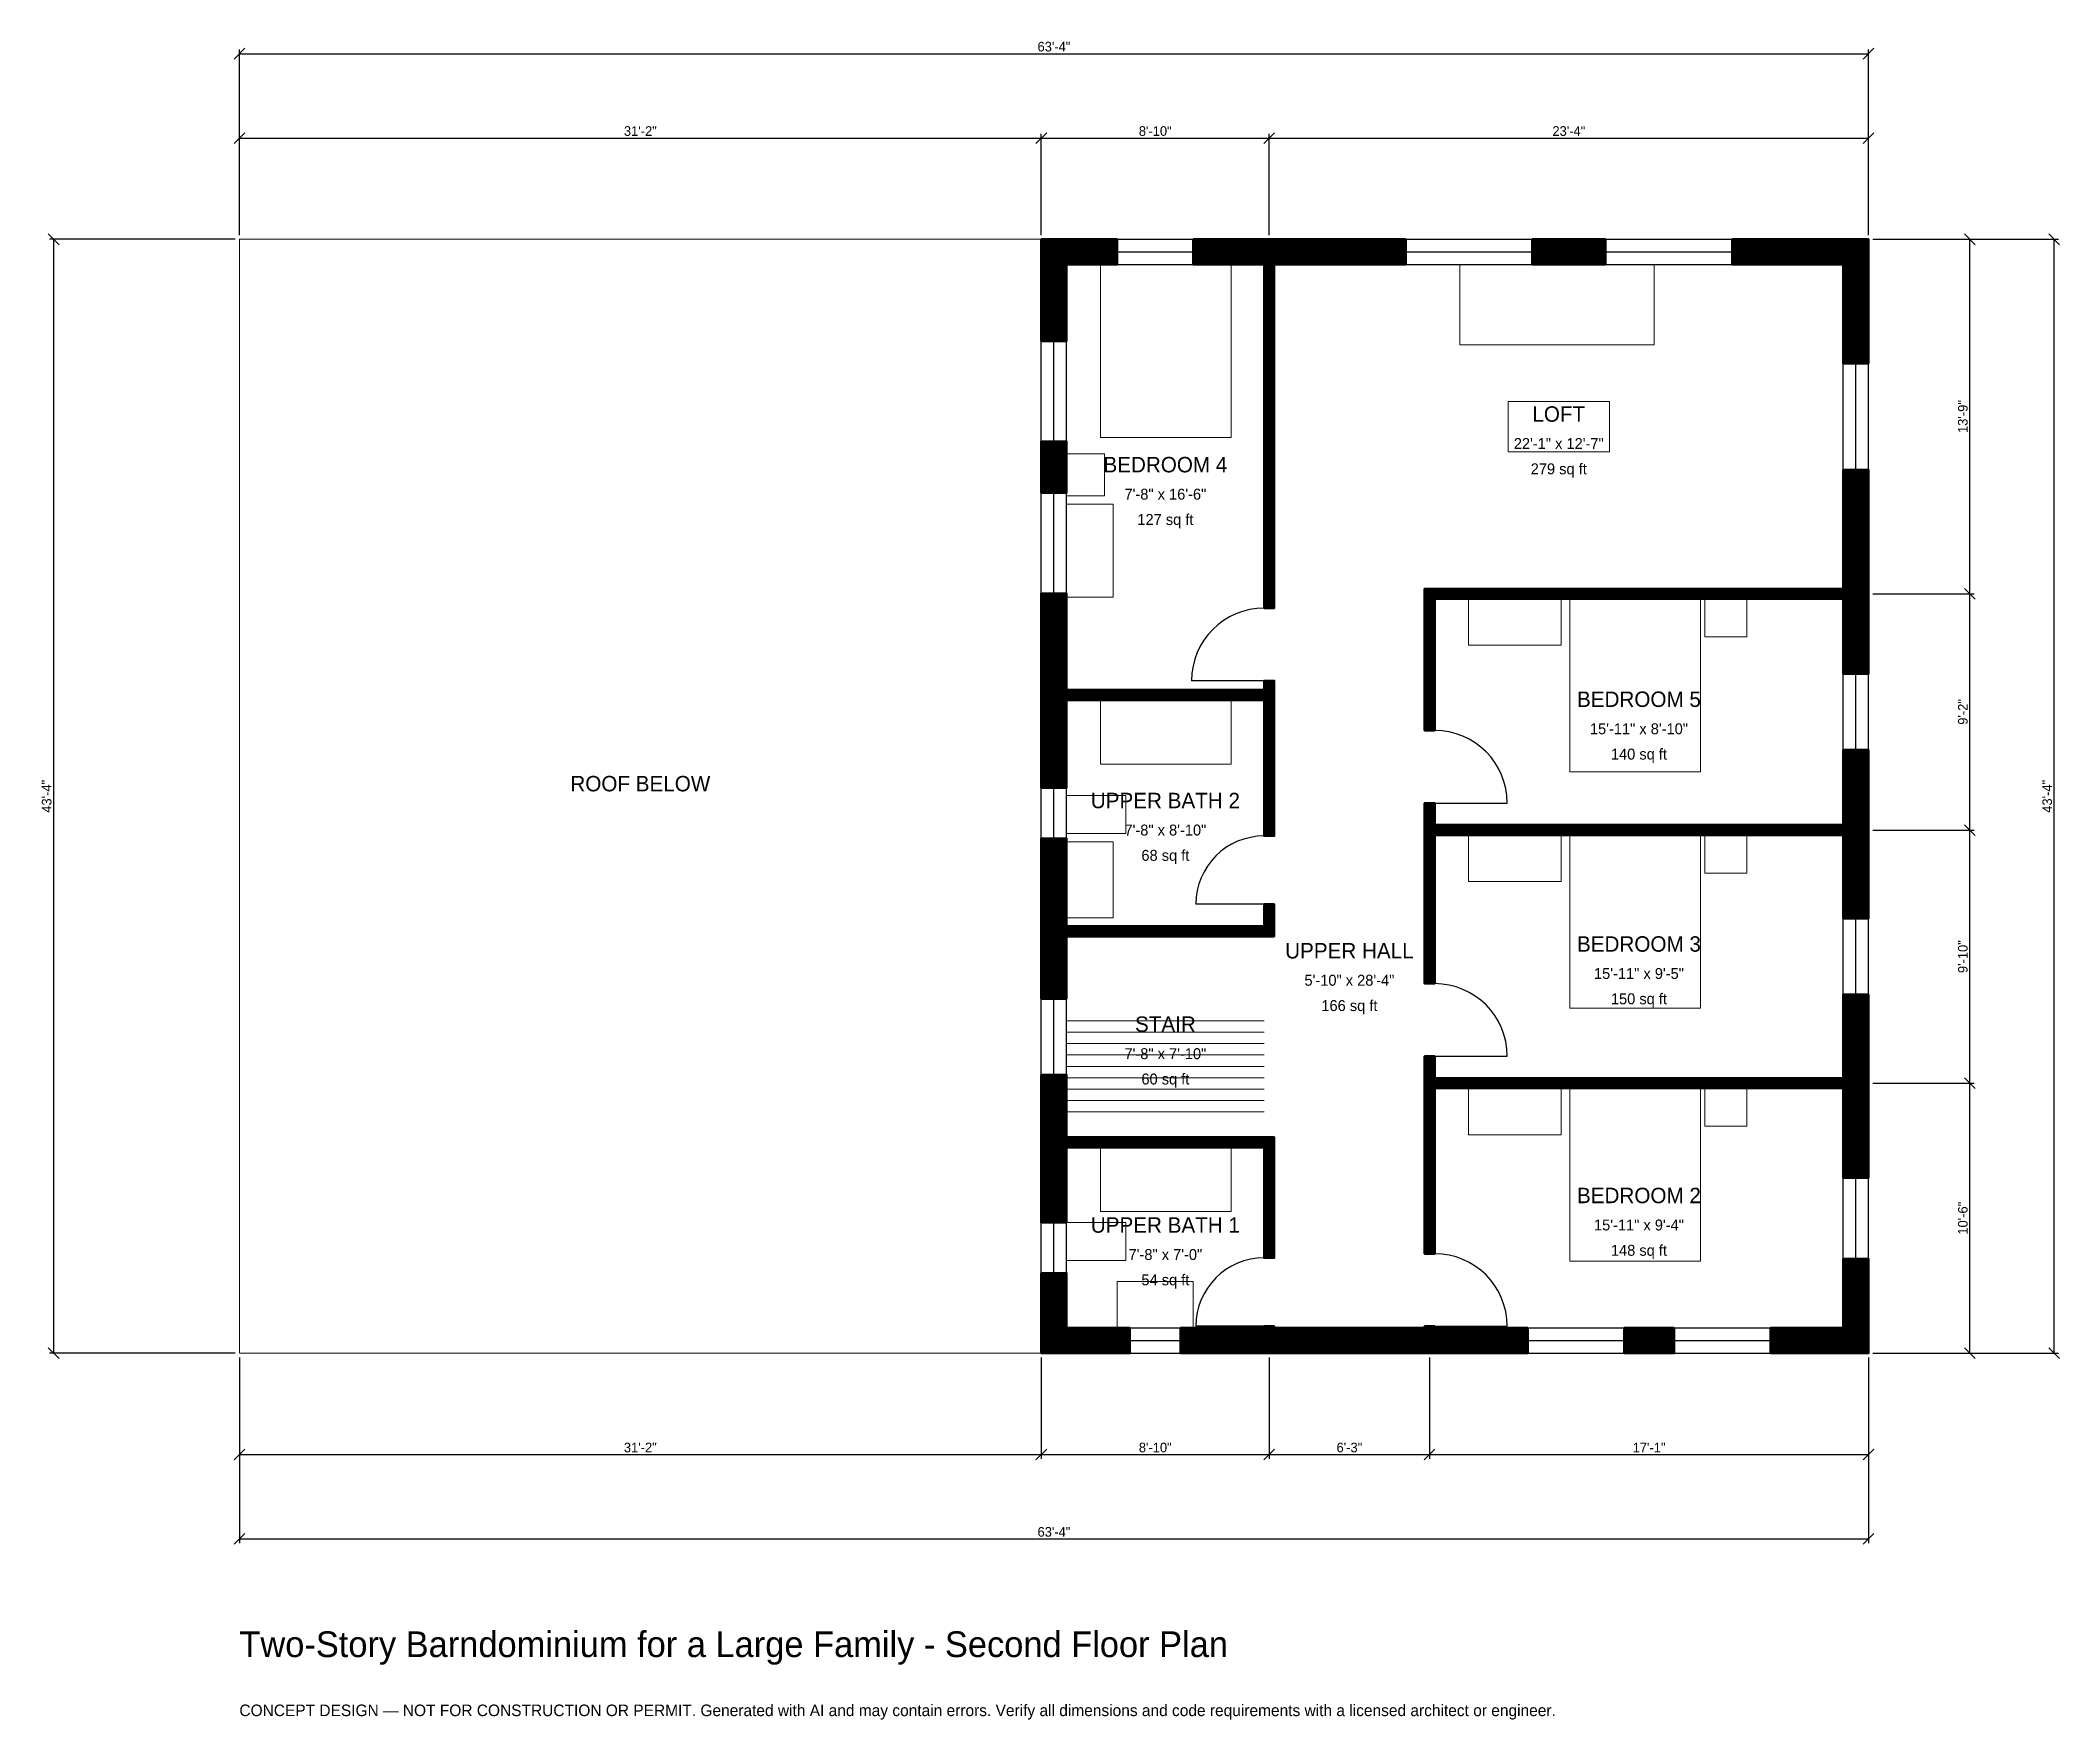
# Model space of a CAD drawing. Header units: inches. Extents: x -93 to 849, y -171 to 613.
import ezdxf
from ezdxf.enums import TextEntityAlignment as Align

# ---------------------------------------------------------------- set-up
doc = ezdxf.new("R2010")
doc.units = ezdxf.units.IN
doc.header["$MEASUREMENT"] = 0
doc.linetypes.add('DASHED', pattern=[0.6, 0.5, -0.1])
for name, color, linetype, lineweight in [('A-ANNO-DIMS', 1, 'Continuous', 13), ('A-ANNO-TEXT', 7, 'Continuous', 18), ('A-AREA-IDEN', 7, 'Continuous', 18), ('A-DOOR', 2, 'Continuous', 25), ('A-FLOR-FIXT', 9, 'Continuous', 13), ('A-FLOR-STRS', 3, 'Continuous', 18), ('A-FURN', 9, 'Continuous', 13), ('A-GLAZ', 4, 'Continuous', 25), ('A-SITE-PAVE', 8, 'Continuous', 13), ('A-WALL', 7, 'Continuous', 50), ('A-WALL-PATT', 8, 'Continuous', 13)]:
    doc.layers.add(name, color=color, linetype=linetype, lineweight=lineweight)
doc.dimstyles.new('PLAN', dxfattribs={"dimtxt": 4.5, "dimasz": 3, "dimexe": 2, "dimexo": 2, "dimgap": 1, "dimtad": 1, "dimdec": 0, "dimlunit": 4, "dimtsz": 2.5, "dimcen": 2.5, "dimclrd": 1, "dimclre": 1, "dimazin": 3, "dimtfac": 1, "dimtmove": 0, "dimatfit": 3})

msp = doc.modelspace()

# ---------------------------------------------------------------- hatches: boundary and pattern name
at = {"layer": 'A-WALL-PATT'}
h = msp.add_hatch(dxfattribs=at)
h.set_pattern_fill('ANSI31', color=8, scale=0.8)
h.paths.add_polyline_path([(474.4094, 0), (438.9764, 0), (438.9764, 11.811), (474.4094, 11.811), (477.9528, 11.811), (477.9528, 12.5984), (482.6772, 12.5984), (482.6772, 11.811), (486.2205, 11.811), (549.2126, 11.811), (552.7559, 11.811), (552.7559, 12.5984), (557.4803, 12.5984), (557.4803, 11.811), (561.0236, 11.811), (600.9186, 11.811), (600.9186, 0), (561.0236, 0), (557.4803, 0), (557.4803, 0), (552.7559, 0), (552.7559, 0), (549.2126, 0), (486.2205, 0), (482.6772, 0), (482.6772, 0), (477.9528, 0), (477.9528, 0), (474.4094, 0)])
h.paths.add_polyline_path([(385.8268, 0), (385.8268, 0), (374.0157, 0), (374.0157, 0), (374.0157, 0), (374.0157, 11.811), (374.0157, 11.811), (374.0157, 37.4016), (385.8268, 37.4016), (385.8268, 11.811), (415.3543, 11.811), (415.3543, 0), (385.8268, 0)])
h.paths.add_polyline_path([(374.0157, 92.5197), (374.0157, 96.063), (374.0157, 96.063), (374.0157, 100.7874), (374.0157, 100.7874), (374.0157, 104.3307), (374.0157, 129.9213), (385.8268, 129.9213), (385.8268, 104.3307), (385.8268, 100.7874), (477.9528, 100.7874), (482.6772, 100.7874), (482.6772, 96.063), (482.6772, 44.4882), (477.9528, 44.4882), (477.9528, 96.063), (385.8268, 96.063), (385.8268, 92.5197), (385.8268, 61.0236), (374.0157, 61.0236), (374.0157, 92.5197)])
h.paths.add_polyline_path([(374.0157, 190.9449), (374.0157, 194.4882), (374.0157, 194.4882), (374.0157, 199.2126), (374.0157, 199.2126), (374.0157, 202.7559), (374.0157, 240.1575), (385.8268, 240.1575), (385.8268, 202.7559), (385.8268, 199.2126), (477.9528, 199.2126), (477.9528, 209.4488), (482.6772, 209.4488), (482.6772, 199.2126), (482.6772, 194.4882), (477.9528, 194.4882), (385.8268, 194.4882), (385.8268, 190.9449), (385.8268, 165.3543), (374.0157, 165.3543), (374.0157, 190.9449)])
h.paths.add_polyline_path([(374.0157, 301.1811), (374.0157, 304.7244), (374.0157, 304.7244), (374.0157, 309.4488), (374.0157, 309.4488), (374.0157, 312.9921), (374.0157, 354.5276), (385.8268, 354.5276), (385.8268, 312.9921), (385.8268, 309.4488), (477.9528, 309.4488), (477.9528, 313.7795), (482.6772, 313.7795), (482.6772, 309.4488), (482.6772, 304.7244), (482.6772, 241.3386), (477.9528, 241.3386), (477.9528, 304.7244), (385.8268, 304.7244), (385.8268, 301.1811), (385.8268, 263.7795), (374.0157, 263.7795), (374.0157, 301.1811)])
h.paths.add_polyline_path([(374.0157, 425.3937), (385.8268, 425.3937), (385.8268, 401.378), (374.0157, 401.378), (374.0157, 425.3937)])
h.paths.add_polyline_path([(374.0157, 507.874), (374.0157, 507.874), (374.0157, 519.685), (374.0157, 519.685), (374.0157, 519.6851), (385.8268, 519.6851), (385.8268, 519.685), (409.4488, 519.685), (409.4488, 507.874), (385.8268, 507.874), (385.8268, 472.2441), (374.0157, 472.2441), (374.0157, 507.874)])
h.paths.add_polyline_path([(474.4094, 519.685), (477.9528, 519.685), (477.9528, 519.6851), (482.6772, 519.6851), (482.6772, 519.685), (486.2205, 519.685), (543.9633, 519.685), (543.9633, 507.874), (486.2205, 507.874), (482.6772, 507.874), (482.6772, 356.6929), (482.6772, 351.9685), (482.6772, 347.6378), (477.9528, 347.6378), (477.9528, 351.9685), (477.9528, 356.6929), (477.9528, 507.874), (474.4094, 507.874), (444.8819, 507.874), (444.8819, 519.685), (474.4094, 519.685)])
h.paths.add_polyline_path([(637.1391, 519.685), (637.1391, 507.874), (603.0184, 507.874), (603.0184, 519.685), (637.1391, 519.685)])
h.paths.add_polyline_path([(748.0315, 519.685), (748.0315, 519.6851), (759.8425, 519.6851), (759.8425, 519.685), (759.8426, 519.685), (759.8426, 507.874), (759.8425, 507.874), (759.8425, 461.811), (748.0315, 461.811), (748.0315, 507.874), (696.1942, 507.874), (696.1942, 519.685), (748.0315, 519.685)])
h.paths.add_polyline_path([(759.8425, 360.2362), (759.8425, 360.2362), (759.8425, 356.6929), (759.8426, 356.6929), (759.8426, 351.9685), (759.8425, 351.9685), (759.8425, 316.9291), (748.0315, 316.9291), (748.0315, 348.4252), (748.0315, 348.4252), (748.0315, 351.9685), (557.4803, 351.9685), (557.4803, 290.5512), (552.7559, 290.5512), (552.7559, 351.9685), (552.7559, 356.6929), (557.4803, 356.6929), (748.0315, 356.6929), (748.0315, 412.2047), (759.8425, 412.2047), (759.8425, 360.2362)])
h.paths.add_polyline_path([(759.8425, 250), (759.8425, 246.4567), (759.8426, 246.4567), (759.8426, 241.7323), (759.8425, 241.7323), (759.8425, 238.189), (759.8425, 202.7559), (748.0315, 202.7559), (748.0315, 238.189), (748.0315, 241.7323), (557.4803, 241.7323), (557.4803, 172.4409), (552.7559, 172.4409), (552.7559, 241.7323), (552.7559, 246.4567), (552.7559, 256.6929), (557.4803, 256.6929), (557.4803, 246.4567), (748.0315, 246.4567), (748.0315, 250), (748.0315, 281.4961), (759.8425, 281.4961), (759.8425, 250)])
h.paths.add_polyline_path([(759.8425, 131.8898), (759.8425, 128.3465), (759.8426, 128.3465), (759.8426, 123.622), (759.8425, 123.622), (759.8425, 120.0787), (759.8425, 81.8898), (748.0315, 81.8898), (748.0315, 120.0787), (748.0315, 123.622), (557.4803, 123.622), (557.4803, 46.4567), (552.7559, 46.4567), (552.7559, 123.622), (552.7559, 128.3465), (552.7559, 138.5827), (557.4803, 138.5827), (557.4803, 128.3465), (748.0315, 128.3465), (748.0315, 131.8898), (748.0315, 167.3228), (759.8425, 167.3228), (759.8425, 131.8898)])
h.paths.add_polyline_path([(759.8425, 11.811), (759.8426, 11.811), (759.8426, 0), (759.8425, 0), (759.8425, 0), (748.0315, 0), (748.0315, 0), (714.042, 0), (714.042, 11.811), (748.0315, 11.811), (748.0315, 44.0945), (759.8425, 44.0945), (759.8425, 11.811)])
h.paths.add_polyline_path([(645.8005, 0), (645.8005, 11.811), (669.1601, 11.811), (669.1601, 0), (645.8005, 0)])

# ---------------------------------------------------------------- linework, layer by layer
at = {"layer": 'A-DOOR'}
for p, q in [((477.9528, 313.7795), (444.0945, 313.7795)), ((557.4803, 256.6929), (591.3386, 256.6929)), ((477.9528, 209.4488), (446.063, 209.4488)), ((557.4803, 138.5827), (591.3386, 138.5827)), ((477.9528, 12.5984), (446.063, 12.5984)), ((557.4803, 12.5984), (591.3386, 12.5984))]:
    msp.add_line(p, q, dxfattribs=at)
for centre, radius, start, end in [((477.9528, 313.7795), 33.8583, 90, 180), ((557.4803, 256.6929), 33.8583, 0, 90), ((477.9528, 209.4488), 31.8898, 90, 180), ((557.4803, 138.5827), 33.8583, 0, 90), ((477.9528, 12.5984), 31.8898, 90, 180), ((557.4803, 12.5984), 33.8583, 0, 90)]:
    msp.add_arc(centre, radius, start, end, dxfattribs=at)
at = {"layer": 'A-FLOR-FIXT'}
for points in [[(401.5748, 274.8031), (462.5984, 274.8031), (462.5984, 304.7244), (401.5748, 304.7244)], [(385.8268, 242.5197), (413.3858, 242.5197), (413.3858, 260.2362), (385.8268, 260.2362)], [(385.8268, 203.1496), (407.4803, 203.1496), (407.4803, 238.5827), (385.8268, 238.5827)], [(401.5748, 66.1417), (462.5984, 66.1417), (462.5984, 96.063), (401.5748, 96.063)], [(385.8268, 43.3071), (413.3858, 43.3071), (413.3858, 61.0236), (385.8268, 61.0236)], [(409.4488, 11.811), (444.8819, 11.811), (444.8819, 33.4646), (409.4488, 33.4646)]]:
    msp.add_lwpolyline(points, close=True, dxfattribs=at)
at = {"layer": 'A-FLOR-STRS'}
for p, q in [((385.8268, 155.1181), (477.9528, 155.1181)), ((385.8268, 149.8031), (477.9528, 149.8031)), ((385.8268, 144.4882), (477.9528, 144.4882)), ((385.8268, 139.1732), (477.9528, 139.1732)), ((385.8268, 133.8583), (477.9528, 133.8583)), ((385.8268, 128.5433), (477.9528, 128.5433)), ((385.8268, 123.2283), (477.9528, 123.2283)), ((385.8268, 117.9134), (477.9528, 117.9134)), ((385.8268, 112.5984), (477.9528, 112.5984))]:
    msp.add_line(p, q, dxfattribs=at)
at = {"layer": 'A-FURN'}
for points in [[(401.5748, 427.1654), (462.5984, 427.1654), (462.5984, 507.874), (401.5748, 507.874)], [(569.2913, 470.4724), (659.8425, 470.4724), (659.8425, 507.874), (569.2913, 507.874)], [(591.7323, 420.4724), (638.9764, 420.4724), (638.9764, 444.0945), (591.7323, 444.0945)], [(385.8268, 400), (403.5433, 400), (403.5433, 419.685), (385.8268, 419.685)], [(385.8268, 352.7559), (407.4803, 352.7559), (407.4803, 396.063), (385.8268, 396.063)], [(573.2283, 330.315), (616.5354, 330.315), (616.5354, 351.9685), (573.2283, 351.9685)], [(620.4724, 271.2598), (681.4961, 271.2598), (681.4961, 351.9685), (620.4724, 351.9685)], [(683.4646, 334.252), (703.1496, 334.252), (703.1496, 351.9685), (683.4646, 351.9685)], [(573.2283, 220.0787), (616.5354, 220.0787), (616.5354, 241.7323), (573.2283, 241.7323)], [(620.4724, 161.0236), (681.4961, 161.0236), (681.4961, 241.7323), (620.4724, 241.7323)], [(683.4646, 224.0157), (703.1496, 224.0157), (703.1496, 241.7323), (683.4646, 241.7323)], [(573.2283, 101.9685), (616.5354, 101.9685), (616.5354, 123.622), (573.2283, 123.622)], [(620.4724, 42.9134), (681.4961, 42.9134), (681.4961, 123.622), (620.4724, 123.622)], [(683.4646, 105.9055), (703.1496, 105.9055), (703.1496, 123.622), (683.4646, 123.622)]]:
    msp.add_lwpolyline(points, close=True, dxfattribs=at)
at = {"layer": 'A-GLAZ'}
for p, q in [((409.4488, 519.685), (444.8819, 519.685)), ((543.9633, 519.685), (603.0184, 519.685)), ((637.1391, 519.685), (696.1942, 519.685)), ((409.4488, 513.7795), (444.8819, 513.7795)), ((543.9633, 513.7795), (603.0184, 513.7795)), ((637.1391, 513.7795), (696.1942, 513.7795)), ((409.4488, 507.874), (444.8819, 507.874)), ((543.9633, 507.874), (603.0184, 507.874)), ((637.1391, 507.874), (696.1942, 507.874)), ((374.0157, 425.3937), (374.0157, 472.2441)), ((379.9213, 425.3937), (379.9213, 472.2441)), ((385.8268, 425.3937), (385.8268, 472.2441)), ((748.0315, 412.2047), (748.0315, 461.811)), ((753.937, 412.2047), (753.937, 461.811)), ((759.8425, 412.2047), (759.8425, 461.811)), ((374.0157, 354.5276), (374.0157, 401.378)), ((379.9213, 354.5276), (379.9213, 401.378)), ((385.8268, 354.5276), (385.8268, 401.378)), ((748.0315, 281.4961), (748.0315, 316.9291)), ((753.937, 281.4961), (753.937, 316.9291)), ((759.8425, 281.4961), (759.8425, 316.9291)), ((374.0157, 240.1575), (374.0157, 263.7795)), ((379.9213, 240.1575), (379.9213, 263.7795)), ((385.8268, 240.1575), (385.8268, 263.7795)), ((748.0315, 167.3228), (748.0315, 202.7559)), ((753.937, 167.3228), (753.937, 202.7559)), ((759.8425, 167.3228), (759.8425, 202.7559)), ((374.0157, 129.9213), (374.0157, 165.3543)), ((379.9213, 129.9213), (379.9213, 165.3543)), ((385.8268, 129.9213), (385.8268, 165.3543)), ((748.0315, 44.0945), (748.0315, 81.8898)), ((753.937, 44.0945), (753.937, 81.8898)), ((759.8425, 44.0945), (759.8425, 81.8898)), ((374.0157, 37.4016), (374.0157, 61.0236)), ((379.9213, 37.4016), (379.9213, 61.0236)), ((385.8268, 37.4016), (385.8268, 61.0236)), ((415.3543, 11.811), (438.9764, 11.811)), ((600.9186, 11.811), (645.8005, 11.811)), ((669.1601, 11.811), (714.042, 11.811)), ((415.3543, 5.9055), (438.9764, 5.9055)), ((415.3543, 0), (438.9764, 0)), ((600.9186, 5.9055), (645.8005, 5.9055)), ((600.9186, 0), (645.8005, 0)), ((669.1601, 5.9055), (714.042, 5.9055)), ((669.1601, 0), (714.042, 0))]:
    msp.add_line(p, q, dxfattribs=at)
at = {"layer": 'A-SITE-PAVE', "linetype": 'DASHED'}
msp.add_lwpolyline([(0, 0), (374.0157, 0), (374.0157, 519.685), (0, 519.685)], close=True, dxfattribs=at)
at = {"layer": 'A-WALL'}
for points in [[(374.0157, 507.874), (374.0157, 507.874), (374.0157, 519.685), (374.0157, 519.685), (374.0157, 519.6851), (385.8268, 519.6851), (385.8268, 519.685), (409.4488, 519.685), (409.4488, 507.874), (385.8268, 507.874), (385.8268, 472.2441), (374.0157, 472.2441), (374.0157, 507.874)], [(474.4094, 519.685), (477.9528, 519.685), (477.9528, 519.6851), (482.6772, 519.6851), (482.6772, 519.685), (486.2205, 519.685), (543.9633, 519.685), (543.9633, 507.874), (486.2205, 507.874), (482.6772, 507.874), (482.6772, 356.6929), (482.6772, 351.9685), (482.6772, 347.6378), (477.9528, 347.6378), (477.9528, 351.9685), (477.9528, 356.6929), (477.9528, 507.874), (474.4094, 507.874), (444.8819, 507.874), (444.8819, 519.685), (474.4094, 519.685)], [(637.1391, 519.685), (637.1391, 507.874), (603.0184, 507.874), (603.0184, 519.685), (637.1391, 519.685)], [(748.0315, 519.685), (748.0315, 519.6851), (759.8425, 519.6851), (759.8425, 519.685), (759.8426, 519.685), (759.8426, 507.874), (759.8425, 507.874), (759.8425, 461.811), (748.0315, 461.811), (748.0315, 507.874), (696.1942, 507.874), (696.1942, 519.685), (748.0315, 519.685)], [(374.0157, 425.3937), (385.8268, 425.3937), (385.8268, 401.378), (374.0157, 401.378), (374.0157, 425.3937)], [(759.8425, 360.2362), (759.8425, 360.2362), (759.8425, 356.6929), (759.8426, 356.6929), (759.8426, 351.9685), (759.8425, 351.9685), (759.8425, 316.9291), (748.0315, 316.9291), (748.0315, 348.4252), (748.0315, 348.4252), (748.0315, 351.9685), (557.4803, 351.9685), (557.4803, 290.5512), (552.7559, 290.5512), (552.7559, 351.9685), (552.7559, 356.6929), (557.4803, 356.6929), (748.0315, 356.6929), (748.0315, 412.2047), (759.8425, 412.2047), (759.8425, 360.2362)], [(374.0157, 301.1811), (374.0157, 304.7244), (374.0157, 304.7244), (374.0157, 309.4488), (374.0157, 309.4488), (374.0157, 312.9921), (374.0157, 354.5276), (385.8268, 354.5276), (385.8268, 312.9921), (385.8268, 309.4488), (477.9528, 309.4488), (477.9528, 313.7795), (482.6772, 313.7795), (482.6772, 309.4488), (482.6772, 304.7244), (482.6772, 241.3386), (477.9528, 241.3386), (477.9528, 304.7244), (385.8268, 304.7244), (385.8268, 301.1811), (385.8268, 263.7795), (374.0157, 263.7795), (374.0157, 301.1811)], [(759.8425, 250), (759.8425, 246.4567), (759.8426, 246.4567), (759.8426, 241.7323), (759.8425, 241.7323), (759.8425, 238.189), (759.8425, 202.7559), (748.0315, 202.7559), (748.0315, 238.189), (748.0315, 241.7323), (557.4803, 241.7323), (557.4803, 172.4409), (552.7559, 172.4409), (552.7559, 241.7323), (552.7559, 246.4567), (552.7559, 256.6929), (557.4803, 256.6929), (557.4803, 246.4567), (748.0315, 246.4567), (748.0315, 250), (748.0315, 281.4961), (759.8425, 281.4961), (759.8425, 250)], [(374.0157, 190.9449), (374.0157, 194.4882), (374.0157, 194.4882), (374.0157, 199.2126), (374.0157, 199.2126), (374.0157, 202.7559), (374.0157, 240.1575), (385.8268, 240.1575), (385.8268, 202.7559), (385.8268, 199.2126), (477.9528, 199.2126), (477.9528, 209.4488), (482.6772, 209.4488), (482.6772, 199.2126), (482.6772, 194.4882), (477.9528, 194.4882), (385.8268, 194.4882), (385.8268, 190.9449), (385.8268, 165.3543), (374.0157, 165.3543), (374.0157, 190.9449)], [(759.8425, 131.8898), (759.8425, 128.3465), (759.8426, 128.3465), (759.8426, 123.622), (759.8425, 123.622), (759.8425, 120.0787), (759.8425, 81.8898), (748.0315, 81.8898), (748.0315, 120.0787), (748.0315, 123.622), (557.4803, 123.622), (557.4803, 46.4567), (552.7559, 46.4567), (552.7559, 123.622), (552.7559, 128.3465), (552.7559, 138.5827), (557.4803, 138.5827), (557.4803, 128.3465), (748.0315, 128.3465), (748.0315, 131.8898), (748.0315, 167.3228), (759.8425, 167.3228), (759.8425, 131.8898)], [(374.0157, 92.5197), (374.0157, 96.063), (374.0157, 96.063), (374.0157, 100.7874), (374.0157, 100.7874), (374.0157, 104.3307), (374.0157, 129.9213), (385.8268, 129.9213), (385.8268, 104.3307), (385.8268, 100.7874), (477.9528, 100.7874), (482.6772, 100.7874), (482.6772, 96.063), (482.6772, 44.4882), (477.9528, 44.4882), (477.9528, 96.063), (385.8268, 96.063), (385.8268, 92.5197), (385.8268, 61.0236), (374.0157, 61.0236), (374.0157, 92.5197)], [(759.8425, 11.811), (759.8426, 11.811), (759.8426, 0), (759.8425, 0), (759.8425, 0), (748.0315, 0), (748.0315, 0), (714.042, 0), (714.042, 11.811), (748.0315, 11.811), (748.0315, 44.0945), (759.8425, 44.0945), (759.8425, 11.811)], [(385.8268, 0), (385.8268, 0), (374.0157, 0), (374.0157, 0), (374.0157, 0), (374.0157, 11.811), (374.0157, 11.811), (374.0157, 37.4016), (385.8268, 37.4016), (385.8268, 11.811), (415.3543, 11.811), (415.3543, 0), (385.8268, 0)], [(474.4094, 0), (438.9764, 0), (438.9764, 11.811), (474.4094, 11.811), (477.9528, 11.811), (477.9528, 12.5984), (482.6772, 12.5984), (482.6772, 11.811), (486.2205, 11.811), (549.2126, 11.811), (552.7559, 11.811), (552.7559, 12.5984), (557.4803, 12.5984), (557.4803, 11.811), (561.0236, 11.811), (600.9186, 11.811), (600.9186, 0), (561.0236, 0), (557.4803, 0), (557.4803, 0), (552.7559, 0), (552.7559, 0), (549.2126, 0), (486.2205, 0), (482.6772, 0), (482.6772, 0), (477.9528, 0), (477.9528, 0), (474.4094, 0)], [(645.8005, 0), (645.8005, 11.811), (669.1601, 11.811), (669.1601, 0), (645.8005, 0)]]:
    msp.add_lwpolyline(points, close=True, dxfattribs=at)

# ---------------------------------------------------------------- texts
at = {"layer": 'A-ANNO-TEXT'}
for s, height, p in [('Two-Story Barndominium for a Large Family - Second Floor Plan', 12, (0, -141.7323)), ('CONCEPT DESIGN — NOT FOR CONSTRUCTION OR PERMIT. Generated with AI and may contain errors. Verify all dimensions and code requirements with a licensed architect or engineer.', 5.4, (0, -169.2913))]:
    msp.add_text(s, height=height, dxfattribs=at).set_placement(p)
at = {"layer": 'A-AREA-IDEN'}
for s, height, p in [('LOFT', 7.2, (615.3543, 438.189)), ('22\'-1" x 12\'-7"', 5.1, (615.3543, 424.4094)), ('BEDROOM 4', 7.2, (431.8898, 414.5669)), ('279 sq ft', 5.1, (615.3543, 412.5984)), ('7\'-8" x 16\'-6"', 5.1, (431.8898, 400.7874)), ('127 sq ft', 5.1, (431.8898, 388.9764)), ('BEDROOM 5', 7.2, (652.7559, 305.1181)), ('15\'-11" x 8\'-10"', 5.1, (652.7559, 291.3386)), ('140 sq ft', 5.1, (652.7559, 279.5276)), ('ROOF BELOW', 7.2, (187.0079, 265.748)), ('UPPER BATH 2', 7.2, (431.8898, 257.874)), ('7\'-8" x 8\'-10"', 5.1, (431.8898, 244.0945)), ('68 sq ft', 5.1, (431.8898, 232.2835)), ('UPPER HALL', 7.2, (517.7165, 187.7953)), ('BEDROOM 3', 7.2, (652.7559, 190.9449)), ('15\'-11" x 9\'-5"', 5.1, (652.7559, 177.1654)), ('5\'-10" x 28\'-4"', 5.1, (517.7165, 174.0157)), ('166 sq ft', 5.1, (517.7165, 162.2047)), ('150 sq ft', 5.1, (652.7559, 165.3543)), ('STAIR', 7.2, (431.8898, 153.5433)), ('7\'-8" x 7\'-10"', 5.1, (431.8898, 139.7638)), ('60 sq ft', 5.1, (431.8898, 127.9528)), ('BEDROOM 2', 7.2, (652.7559, 73.622)), ('UPPER BATH 1', 7.2, (431.8898, 59.8425)), ('15\'-11" x 9\'-4"', 5.1, (652.7559, 59.8425)), ('7\'-8" x 7\'-0"', 5.1, (431.8898, 46.063)), ('148 sq ft', 5.1, (652.7559, 48.0315)), ('54 sq ft', 5.1, (431.8898, 34.252))]:
    msp.add_text(s, height=height, dxfattribs=at).set_placement(p, align=Align.MIDDLE_CENTER)

# ---------------------------------------------------------------- dimensions: what is measured, and where the dimension line sits
at = {"layer": 'A-ANNO-DIMS'}
for base, p1, p2, text in [((0, 606.2992), (0, 519.685), (759.8425, 519.685), '63\'-4"'), ((0, 566.9291), (0, 519.685), (374.0157, 519.685), '31\'-2"'), ((374.0157, 566.9291), (374.0157, 519.685), (480.315, 519.685), '8\'-10"'), ((480.315, 566.9291), (480.315, 519.685), (759.8425, 519.685), '23\'-4"'), ((0, -47.2441), (0, 0), (374.0157, 0), '31\'-2"'), ((0, -86.6142), (0, 0), (759.8425, 0), '63\'-4"'), ((374.0157, -47.2441), (374.0157, 0), (480.315, 0), '8\'-10"'), ((480.315, -47.2441), (480.315, 0), (555.1181, 0), '6\'-3"'), ((555.1181, -47.2441), (555.1181, 0), (759.8425, 0), '17\'-1"')]:
    msp.add_linear_dim(base=base, p1=p1, p2=p2, text=text, dimstyle='PLAN', dxfattribs=at).render()
for base, p1, p2, text in [((-86.6142, 0), (0, 0), (0, 519.685), '43\'-4"'), ((807.0866, 354.3307), (759.8425, 354.3307), (759.8425, 519.685), '13\'-9"'), ((846.4567, 0), (759.8425, 0), (759.8425, 519.685), '43\'-4"'), ((807.0866, 244.0945), (759.8425, 244.0945), (759.8425, 354.3307), '9\'-2"'), ((807.0866, 125.9843), (759.8425, 125.9843), (759.8425, 244.0945), '9\'-10"'), ((807.0866, 0), (759.8425, 0), (759.8425, 125.9843), '10\'-6"')]:
    msp.add_linear_dim(base=base, p1=p1, p2=p2, angle=90, text=text, dimstyle='PLAN', dxfattribs=at).render()

doc.saveas('drawing.dxf')
